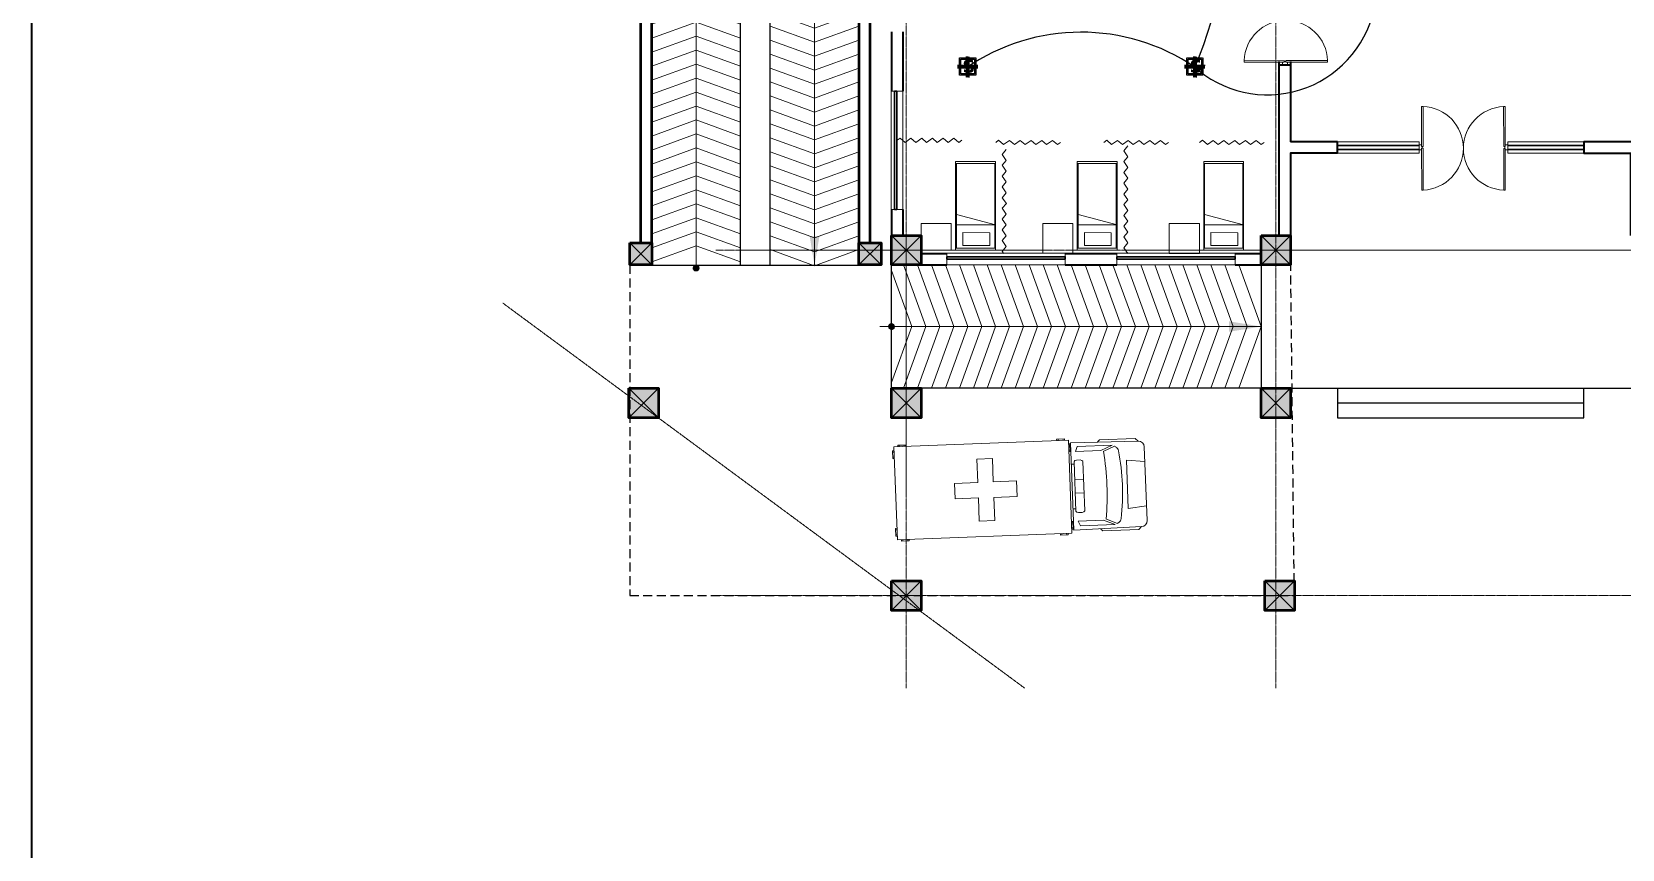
# Model space of a CAD drawing. Header units: millimetres. Extents: x 2402294 to 3337895, y 3394997 to 3969149.
# Drawn here: x 2419715 to 2451989, y 3664041 to 3680624 of the extents above; entities that cross this region are included whole.
import ezdxf

# ---------------------------------------------------------------- set-up
doc = ezdxf.new("R2010")
doc.units = ezdxf.units.MM
doc.header["$MEASUREMENT"] = 0
doc.linetypes.add('CENTER', pattern=[2, 1.25, -0.25, 0.25, -0.25])
doc.linetypes.add('DASHED', pattern=[0.75, 0.5, -0.25])
for name, color, linetype, lineweight in [('0newfurnture', 30, 'Continuous', 15), ('centreline', 52, 'CENTER', 5), ('Column-0.5', 14, 'Continuous', 50), ('Dimension- 0.15', 114, 'Continuous', 15), ('door', 41, 'Continuous', 5), ('Door Opening-0.09', 253, 'Continuous', 9), ('Furniture Hospital-0.09', 44, 'Continuous', 9), ('Hatch', 9, 'Continuous', 9), ('hatch-1', 53, 'Continuous', 15), ('Sill Level', 140, 'Continuous', 20), ('stairs', 6, 'Continuous', 25), ('WALL 0.2', 7, 'Continuous', 20), ('wall 0.4', 7, 'Continuous', 40), ('Wall-0.5', 7, 'Continuous', 50), ('WINDOW', 152, 'Continuous', 30), ('Windows Plan', 152, 'Continuous', 35)]:
    doc.layers.add(name, color=color, linetype=linetype, lineweight=lineweight)
doc.layers.add('conduit for speaker', color=100, linetype='Continuous')
doc.layers.add('Speaker', color=200, linetype='CENTER')
doc.styles.add('5P2', font='verdana.ttf', dxfattribs={"height": 500})
doc.styles.get("Standard").update_dxf_attribs({"font": 'arial.ttf'})
doc.linetypes.add('ZIGZAG', pattern='A,0.0001,-0.2,[131,ltypeshp.shx,S=0.2,R=0,X=-0.2,Y=0],-0.4,[131,ltypeshp.shx,S=0.2,R=180,X=0.2,Y=0],-0.2', length=0.8001)
doc.dimstyles.get("Standard").update_dxf_attribs({"dimtxt": 500, "dimasz": 100, "dimexe": 100, "dimexo": 200, "dimgap": 0.09, "dimtad": 0, "dimtoh": 1, "dimdec": 0, "dimzin": 0, "dimdsep": 46, "dimtxsty": 'Standard', "dimblk": 'DOT', "dimcen": 0, "dimclrd": 256, "dimclre": 256, "dimclrt": 256, "dimadec": 0, "dimazin": 0, "dimtfac": 1, "dimtdec": 0, "dimtofl": 0, "dimtmove": 0, "dimatfit": 3, "dimfxl": 1, "dimtolj": 1, "dimtzin": 0, "dimlwd": -1, "dimlwe": -1, "dimarcsym": 1})

# ---------------------------------------------------------------- blocks, each defined once
blk = doc.blocks.new('A$C01AF3ADE')
at = {"layer": 'Furniture Hospital-0.09'}
for p, q in [((135, 990), (55, 990)), ((55, 990), (55, 975)), ((70, 990), (70, 975)), ((120, 975), (120, 990)), ((135, 975), (135, 990)), ((1695, 975), (1695, 990)), ((1695, 990), (1775, 990)), ((1710, 975), (1710, 990)), ((1760, 990), (1760, 975)), ((1775, 990), (1775, 975)), ((0, 935), (0, 855)), ((15, 935), (0, 935)), ((15, 920), (0, 920)), ((0, 870), (15, 870)), ((0, 855), (15, 855)), ((15, 975), (1815, 975)), ((15, 15), (15, 975)), ((1815, 975), (1815, 15)), ((1815, 935), (1830, 935)), ((1815, 920), (1830, 920)), ((1830, 870), (1815, 870)), ((1830, 855), (1815, 855)), ((1830, 935), (1830, 855)), ((1835, 945), (2536, 936)), ((1835, 45), (1835, 945)), ((1885, 855), (1905, 905)), ((2145, 855), (1885, 855)), ((1905, 905), (2265, 905)), ((2115, 945), (2135, 965)), ((2135, 965), (2505, 965)), ((2265, 905), (2145, 855)), ((2175, 845), (2288, 893)), ((2285, 895), (2301, 885)), ((2505, 965), (2534, 936)), ((2595, 876), (2595, 114)), ((865, 815), (1025, 815)), ((865, 575), (865, 815)), ((1025, 815), (1025, 575)), ((1835, 725), (1865, 725)), ((1865, 751), (1875, 761)), ((1865, 750), (1865, 240)), ((1875, 761), (1890, 766)), ((1890, 766), (1930, 766)), ((1945, 761), (1930, 766)), ((1955, 751), (1945, 761)), ((1955, 750), (1955, 240)), ((2405, 745), (2595, 725)), ((2405, 745), (2405, 245)), ((625, 575), (865, 575)), ((625, 415), (625, 575)), ((1025, 575), (1265, 575)), ((1265, 575), (1265, 415)), ((1955, 565), (1865, 565)), ((865, 415), (625, 415)), ((865, 175), (865, 415)), ((1025, 415), (1025, 175)), ((1265, 415), (1025, 415)), ((1955, 425), (1865, 425)), ((1025, 175), (865, 175)), ((1835, 265), (1865, 265)), ((1865, 240), (1875, 230)), ((1875, 230), (1890, 225)), ((1890, 225), (1930, 225)), ((1945, 230), (1930, 225)), ((1955, 240), (1945, 230)), ((2405, 245), (2595, 265)), ((0, 135), (15, 135)), ((0, 55), (0, 135)), ((0, 120), (15, 120)), ((15, 70), (0, 70)), ((15, 55), (0, 55)), ((1815, 15), (15, 15)), ((55, 0), (55, 15)), ((135, 0), (55, 0)), ((70, 0), (70, 15)), ((120, 15), (120, 0)), ((135, 15), (135, 0)), ((1695, 15), (1695, 0)), ((1695, 0), (1775, 0)), ((1710, 15), (1710, 0)), ((1760, 0), (1760, 15)), ((1775, 0), (1775, 15)), ((1830, 135), (1815, 135)), ((1830, 120), (1815, 120)), ((1815, 70), (1830, 70)), ((1815, 55), (1830, 55)), ((1830, 55), (1830, 135)), ((1835, 45), (2536, 54)), ((1885, 135), (1905, 85)), ((2145, 135), (1885, 135)), ((1905, 85), (2265, 85)), ((2115, 45), (2135, 25)), ((2135, 25), (2505, 25)), ((2265, 85), (2145, 135)), ((2175, 145), (2288, 97)), ((2285, 95), (2301, 105)), ((2505, 25), (2534, 54))]:
    blk.add_line(p, q, dxfattribs=at)
for centre, radius, start, end in [((-878, 495), 3072, 353.459, 6.541), ((2269, 834), 60, 10.7953, 57.5288), ((103, 495), 2252, 351.0441, 8.9559), ((2535, 876), 60, 0, 89.2462), ((2269, 156), 60, 302.4712, 349.2047), ((2535, 114), 60, 270.7538, 0)]:
    blk.add_arc(centre, radius, start, end, dxfattribs=at)
blk = doc.blocks.new('BED')
at = {"layer": 'Furniture Hospital-0.09'}
for p, q in [((-2.12, 0.475), (-2.12, -0.475)), ((-2.12, -0.475), (-2.12, 0.475)), ((-0.008, 0.475), (-2.12, 0.475)), ((-2.07, 0.475), (-2.07, -0.475)), ((-0.058, 0.455), (-2.07, 0.455)), ((-0.855, -0.455), (-0.61, 0.475)), ((-0.61, 0.475), (-0.61, -0.455)), ((-0.058, -0.475), (-0.058, 0.475)), ((-0.008, -0.475), (-0.008, 0.475)), ((-0.425, 0.336), (-0.426, -0.303)), ((-0.425, 0.336), (-0.121, 0.336)), ((-0.121, -0.303), (-0.121, 0.336)), ((-0.426, -0.303), (-0.121, -0.303)), ((-2.12, -0.475), (-0.008, -0.475)), ((-2.07, -0.455), (-0.058, -0.455))]:
    blk.add_line(p, q, dxfattribs=at)
blk = doc.blocks.new('MAIN DOOR')
at = {"layer": 'door', "ltscale": 1000}
for points in [[(2313.5, 188.5), (2347.4, 188.5), (2347.4, 187.3), (2313.5, 187.3)], [(2381.3, 188.5), (2348.9, 188.5), (2348.9, 187.3), (2381.3, 187.3)]]:
    blk.add_lwpolyline(points, close=True, dxfattribs=at)
for points in [[(2346.1, 190.6), (2346.1, 188.5)], [(2348.9, 188.1), (2347.4, 188.1), (2347.4, 188.5), (2346.1, 188.5), (2346.1, 190.6), (2350.2, 190.6)], [(2347.4, 188.1), (2348.9, 188.1), (2348.9, 188.5), (2350.2, 188.5), (2350.2, 190.6), (2346.1, 190.6)], [(2350.2, 190.6), (2350.2, 188.5)], [(2313.4, 120.7), (2347.3, 120.7), (2347.3, 121.9), (2313.4, 121.9), (2313.4, 120.7)], [(2348.8, 121.1), (2347.3, 121.1), (2347.3, 120.7), (2346, 120.7), (2346, 118.6), (2350.1, 118.6)], [(2347.3, 121.1), (2348.8, 121.1), (2348.8, 120.7), (2350.1, 120.7), (2350.1, 118.6), (2346, 118.6)], [(2346, 118.6), (2346, 120.7)], [(2381.3, 120.7), (2348.8, 120.7), (2348.8, 121.9), (2381.3, 121.9), (2381.3, 120.7)], [(2350.1, 118.6), (2350.1, 120.7)]]:
    blk.add_lwpolyline(points, dxfattribs=at)
at = {"layer": 'Door Opening-0.09', "ltscale": 1000}
for centre, start, end in [((2347.4, 188.5), 182.1168, 357.8826), ((2347.3, 120.7), 2.1167, 177.8826)]:
    blk.add_arc(centre, 33.9, start, end, dxfattribs=at)
at = {"layer": 'WINDOW', "ltscale": 5}
blk.add_line((2350.1, 190.6), (2350.1, 190.6), dxfattribs=at)
blk = doc.blocks.new('_Dot')
at = {"color": 0, "linetype": 'ByBlock', "lineweight": -2}
blk.add_line((-0.5, 0), (-1, 0), dxfattribs=at)
at = {"color": 0, "linetype": 'ByBlock', "lineweight": -3, "const_width": 0.5}
blk.add_lwpolyline([(-0.25, 0, 1), (0.25, 0, 1)], format="xyb", close=True, dxfattribs=at)
blk = doc.blocks.new('2ft column')
at = {"layer": 'Hatch', "ltscale": 5}
h = blk.add_hatch(color=256, dxfattribs=at)
h.dxf.hatch_style = 1
h.paths.add_polyline_path([(2207385, 4176559), (2207985, 4176559), (2207985, 4175959), (2207385, 4175959)])
at = {"layer": 'Column-0.5', "ltscale": 5}
blk.add_lwpolyline([(2207385, 4176559), (2207985, 4176559), (2207985, 4175959), (2207385, 4175959)], close=True, dxfattribs=at)
at = {"layer": 'Defpoints', "ltscale": 5}
for points in [[(2207985, 4176559), (2207385, 4175959)], [(2207985, 4175959), (2207385, 4176559)]]:
    blk.add_lwpolyline(points, dxfattribs=at)
blk = doc.blocks.new('main grid')
at = {"layer": 'centreline', "ltscale": 5}
for p, q in [((2518911, 4018930), (2518911, 3987284)), ((2526411, 4018930), (2526411, 3987284)), ((2559388, 3996172), (2515045, 3996172)), ((2559988, 3996172), (2515645, 3996172)), ((2533911, 3989164), (2515100, 3989164))]:
    blk.add_line(p, q, dxfattribs=at)
blk.add_lwpolyline([(2510725, 3995097), (2521316, 3987284)], dxfattribs=at)
at = {"layer": 'Hatch'}
for p in [(311226, -180087), (318726, -180087), (305895, -183187), (311226, -183187), (318726, -183187), (311226, -187095), (318801, -187095)]:
    blk.add_blockref('2ft column', p, dxfattribs=at)
blk = doc.blocks.new('w1')
at = {"layer": 'Sill Level'}
blk.add_lwpolyline([(2460641, 3827503), (2460641, 3825103), (2460401, 3825103), (2460401, 3827503)], close=True, dxfattribs=at)
at = {"layer": 'Windows Plan'}
blk.add_lwpolyline([(2460521, 3825103), (2460521, 3827503), (2460473, 3827503), (2460473, 3825103)], close=True, dxfattribs=at)
blk = doc.blocks.new('Speaker')
at = {"layer": 'Speaker', "ltscale": 3}
for p, q in [((1442033, -1133785), (1442033, -1133948)), ((1442043, -1133785), (1442043, -1133948)), ((1442053, -1133786), (1442053, -1133948)), ((1441963, -1133872), (1442122, -1133872)), ((1441964, -1133852), (1442124, -1133852)), ((1441964, -1133862), (1442123, -1133862))]:
    blk.add_line(p, q, dxfattribs=at)
for points in [[(1441981, -1133795), (1442106, -1133795), (1442106, -1133929), (1441981, -1133929)], [(1441991, -1133805), (1442096, -1133805), (1442096, -1133919), (1441991, -1133919)]]:
    blk.add_lwpolyline(points, close=True, dxfattribs=at)
at = {"layer": 'Speaker', "ltscale": 3, "insert": (1442003, -1133810), "char_height": 99.94, "width": 119.93, "attachment_point": 1, "style": '5P2'}
blk.add_mtext('{\\fVerdana|b1|i0|c0|p34;S}', dxfattribs=at)
blk = doc.blocks.new('RAMP23')
at = {"layer": 'Dimension- 0.15', "ltscale": 5}
h = blk.add_hatch(dxfattribs=at)
h.set_pattern_fill('ANSI31', color=256, scale=25.555556, angle=90)
h.set_pattern_definition([(135, (1623697.9227, 1877740.101), (-2.258813329, -2.258813329), [])])
h.paths.add_polyline_path([(2418321, 3996255), (2418380, 3996255), (2418380, 3996196, -0.414214)])
h.paths.add_polyline_path([(2418321, 3996255, -0.414214), (2418380, 3996314), (2418380, 3996255)])
h.paths.add_polyline_path([(2418380, 3996255), (2418380, 3996314, -0.414214), (2418439, 3996255)])
h.paths.add_polyline_path([(2418380, 3996196), (2418380, 3996255), (2418439, 3996255, -0.414214)])
blk.add_lwpolyline([(2418984, 4012016), (2418984, 4013523), (2420784, 4013523), (2420784, 4012700)], dxfattribs=at)
blk.add_circle((2418380, 3996255), 59.1, dxfattribs=at)
at = {"layer": 'hatch-1', "color": 4, "lineweight": 0, "ltscale": 5}
for points in [[(2417484, 4012256), (2418384, 4012583), (2419284, 4012256)], [(2417484, 4011973), (2418384, 4012299), (2419284, 4011973)], [(2419884, 4012503), (2420784, 4012177), (2421684, 4012503)], [(2420447, 4012583), (2420784, 4012460), (2421122, 4012583)], [(2417484, 4011689), (2418384, 4012016), (2419284, 4011689)], [(2419884, 4012220), (2420784, 4011893), (2421684, 4012220)], [(2417484, 4011406), (2418384, 4011732), (2419284, 4011406)], [(2419782, 4011938), (2420784, 4011574), (2421787, 4011938)], [(2419884, 4011936), (2420784, 4011610), (2421684, 4011936)], [(2419884, 4011653), (2420784, 4011326), (2421684, 4011653)], [(2417484, 4011122), (2418384, 4011449), (2419284, 4011122)], [(2419884, 4011369), (2420784, 4011043), (2421684, 4011369)], [(2417484, 4010839), (2418384, 4011165), (2419284, 4010839)], [(2419884, 4011086), (2420784, 4010759), (2421684, 4011086)], [(2417484, 4010555), (2418384, 4010882), (2419284, 4010555)], [(2419884, 4010802), (2420784, 4010476), (2421684, 4010802)], [(2417484, 4010272), (2418384, 4010598), (2419284, 4010272)], [(2419884, 4010519), (2420784, 4010192), (2421684, 4010519)], [(2417484, 4009988), (2418384, 4010315), (2419284, 4009988)], [(2419884, 4010235), (2420784, 4009909), (2421684, 4010235)], [(2417484, 4009705), (2418384, 4010031), (2419284, 4009705)], [(2417484, 4009421), (2418384, 4009748), (2419284, 4009421)], [(2419884, 4009952), (2420784, 4009625), (2421684, 4009952)], [(2417484, 4009138), (2418384, 4009464), (2419284, 4009138)], [(2419884, 4009668), (2420784, 4009342), (2421684, 4009668)], [(2417484, 4008854), (2418384, 4009181), (2419284, 4008854)], [(2419884, 4009385), (2420784, 4009058), (2421684, 4009385)], [(2419884, 4009101), (2420784, 4008775), (2421684, 4009101)], [(2417484, 4008571), (2418384, 4008897), (2419284, 4008571)], [(2419884, 4008818), (2420784, 4008491), (2421684, 4008818)], [(2417484, 4008287), (2418384, 4008614), (2419284, 4008287)], [(2419884, 4008534), (2420784, 4008208), (2421684, 4008534)], [(2417484, 4008004), (2418384, 4008330), (2419284, 4008004)], [(2419884, 4008251), (2420784, 4007924), (2421684, 4008251)], [(2417484, 4007721), (2418384, 4008047), (2419284, 4007721)], [(2419884, 4007967), (2420784, 4007641), (2421684, 4007967)], [(2417484, 4007437), (2418384, 4007763), (2419284, 4007437)], [(2417484, 4007154), (2418384, 4007480), (2419284, 4007154)], [(2419884, 4007684), (2420784, 4007357), (2421684, 4007684)], [(2417484, 4006870), (2418384, 4007196), (2419284, 4006870)], [(2419884, 4007400), (2420784, 4007074), (2421684, 4007400)], [(2417484, 4006587), (2418384, 4006913), (2419284, 4006587)], [(2419884, 4007117), (2420784, 4006791), (2421684, 4007117)], [(2419884, 4006833), (2420784, 4006507), (2421684, 4006833)], [(2417484, 4006303), (2418384, 4006629), (2419284, 4006303)], [(2419884, 4006550), (2420784, 4006224), (2421684, 4006550)], [(2417484, 4006020), (2418384, 4006346), (2419284, 4006020)], [(2419884, 4006266), (2420784, 4005940), (2421684, 4006266)], [(2417484, 4005736), (2418384, 4006062), (2419284, 4005736)], [(2419884, 4005983), (2420784, 4005657), (2421684, 4005983)], [(2417484, 4005453), (2418384, 4005779), (2419284, 4005453)], [(2419884, 4005699), (2420784, 4005373), (2421684, 4005699)], [(2417484, 4005169), (2418384, 4005495), (2419284, 4005169)], [(2417484, 4004886), (2418384, 4005212), (2419284, 4004886)], [(2419884, 4005416), (2420784, 4005090), (2421684, 4005416)], [(2417484, 4004602), (2418384, 4004928), (2419284, 4004602)], [(2419884, 4005132), (2420784, 4004806), (2421684, 4005132)], [(2417484, 4004319), (2418384, 4004645), (2419284, 4004319)], [(2419884, 4004849), (2420784, 4004523), (2421684, 4004849)], [(2419884, 4004565), (2420784, 4004239), (2421684, 4004565)], [(2417484, 4004035), (2418384, 4004361), (2419284, 4004035)], [(2419884, 4004282), (2420784, 4003956), (2421684, 4004282)], [(2417484, 4003752), (2418384, 4004078), (2419284, 4003752)], [(2417484, 4003752), (2418384, 4004078), (2419284, 4003752)], [(2419884, 4003998), (2420784, 4003672), (2421684, 4003998)], [(2417484, 4003468), (2418384, 4003794), (2419284, 4003468)], [(2419884, 4003715), (2420784, 4003389), (2421684, 4003715)], [(2417484, 4003185), (2418384, 4003511), (2419284, 4003185)], [(2419884, 4003431), (2420784, 4003105), (2421684, 4003431)], [(2417484, 4002901), (2418384, 4003228), (2419284, 4002901)], [(2417484, 4002618), (2418384, 4002944), (2419284, 4002618)], [(2419884, 4003148), (2420784, 4002822), (2421684, 4003148)], [(2417484, 4002334), (2418384, 4002661), (2419284, 4002334)], [(2419884, 4002864), (2420784, 4002538), (2421684, 4002864)], [(2417484, 4002051), (2418384, 4002377), (2419284, 4002051)], [(2419884, 4002581), (2420784, 4002255), (2421684, 4002581)], [(2419884, 4002298), (2420784, 4001971), (2421684, 4002298)], [(2417484, 4001767), (2418384, 4002094), (2419284, 4001767)], [(2419884, 4002014), (2420784, 4001688), (2421684, 4002014)], [(2417484, 4001484), (2418384, 4001810), (2419284, 4001484)], [(2419884, 4001731), (2420784, 4001404), (2421684, 4001731)], [(2417484, 4001200), (2418384, 4001527), (2419284, 4001200)], [(2419884, 4001447), (2420784, 4001121), (2421684, 4001447)], [(2417484, 4000917), (2418384, 4001243), (2419284, 4000917)], [(2419884, 4001164), (2420784, 4000837), (2421684, 4001164)], [(2417484, 4000633), (2418384, 4000960), (2419284, 4000633)], [(2419884, 4000880), (2420784, 4000554), (2421684, 4000880)], [(2417484, 4000350), (2418384, 4000676), (2419284, 4000350)], [(2417484, 4000066), (2418384, 4000393), (2419284, 4000066)], [(2419884, 4000597), (2420784, 4000270), (2421684, 4000597)], [(2417484, 3999783), (2418384, 4000109), (2419284, 3999783)], [(2419884, 4000313), (2420784, 3999987), (2421684, 4000313)], [(2417484, 3999499), (2418384, 3999826), (2419284, 3999499)], [(2419884, 4000030), (2420784, 3999703), (2421684, 4000030)], [(2419884, 3999746), (2420784, 3999420), (2421684, 3999746)], [(2417484, 3999216), (2418384, 3999542), (2419284, 3999216)], [(2419884, 3999463), (2420784, 3999136), (2421684, 3999463)], [(2417484, 3998932), (2418384, 3999259), (2419284, 3998932)], [(2419884, 3999179), (2420784, 3998853), (2421684, 3999179)], [(2417484, 3998649), (2418384, 3998975), (2419284, 3998649)], [(2419884, 3998896), (2420784, 3998569), (2421684, 3998896)], [(2417484, 3998365), (2418384, 3998692), (2419284, 3998365)], [(2419884, 3998612), (2420784, 3998286), (2421684, 3998612)], [(2417484, 3998082), (2418384, 3998408), (2419284, 3998082)], [(2417484, 3997798), (2418384, 3998125), (2419284, 3997798)], [(2419884, 3998329), (2420784, 3998002), (2421684, 3998329)], [(2417484, 3997515), (2418384, 3997841), (2419284, 3997515)], [(2419884, 3998045), (2420784, 3997719), (2421684, 3998045)], [(2417484, 3997231), (2418384, 3997558), (2419284, 3997231)], [(2419884, 3997762), (2420784, 3997435), (2421684, 3997762)], [(2419884, 3997478), (2420784, 3997152), (2421684, 3997478)], [(2417484, 3996948), (2418384, 3997274), (2419284, 3996948)], [(2419884, 3997195), (2420784, 3996868), (2421684, 3997195)], [(2417484, 3996664), (2418384, 3996991), (2419284, 3996664)], [(2419884, 3996911), (2420784, 3996585), (2421684, 3996911)], [(2417484, 3996381), (2418384, 3996707), (2419284, 3996381)], [(2417484, 3996381), (2418384, 3996707), (2419284, 3996381)], [(2419884, 3996628), (2420784, 3996301), (2421684, 3996628)]]:
    blk.add_lwpolyline(points, dxfattribs=at)
at = {"layer": 'stairs', "ltscale": 5}
for points in [[(2417484, 4012583), (2421684, 4012583)], [(2419284, 3996313), (2419284, 4012583)], [(2419884, 3996313), (2419884, 4012583)], [(2417484, 3996313), (2421684, 3996313)]]:
    blk.add_lwpolyline(points, dxfattribs=at)
at = {"layer": 'WALL 0.2', "ltscale": 5}
for points in [[(2417484, 4014613), (2421684, 4014613)], [(2417484, 4014383), (2421684, 4014383)]]:
    blk.add_lwpolyline(points, dxfattribs=at)
at = {"layer": 'Wall-0.5', "ltscale": 5}
for points in [[(2417254, 3996768), (2417484, 3996768), (2417484, 4014613), (2417254, 4014613)], [(2421684, 3996768), (2421914, 3996768), (2421914, 4014613), (2421684, 4014613)]]:
    blk.add_lwpolyline(points, close=True, dxfattribs=at)
at = {"layer": 'Hatch', "xscale": 0.75, "yscale": 0.75, "zscale": 0.75}
for p in [(761496, 880614), (766146, 880614), (761496, 873271), (766146, 873271), (761496, 864349), (766146, 864349)]:
    blk.add_blockref('2ft column', p, dxfattribs=at)
at = {"layer": 'Dimension- 0.15', "ltscale": 5}
for points, override in [([(2420784, 3996301), (2420784, 4012700)], {"dimasz": 600, "dimfxl": 500, "dimfxlon": 1}), ([(2418384, 4012016), (2418380, 3996313)], {"dimasz": 600, "dimgap": 0.09, "dimtad": 0, "dimfxl": 500, "dimfxlon": 1})]:
    blk.add_leader(points, dimstyle='Standard', override=override, dxfattribs=at)
blk = doc.blocks.new('TSK')
at = {"layer": 'Dimension- 0.15', "ltscale": 5}
blk.add_lwpolyline([(2428774, 3988106), (2428774, 3981360)], dxfattribs=at)
at = {"layer": 'hatch-1', "color": 4, "lineweight": 0, "ltscale": 5}
for points in [[(2427524, 3988644), (2428774, 3989097), (2430024, 3988644)], [(2427524, 3988360), (2428774, 3988814), (2430024, 3988360)], [(2427524, 3988077), (2428774, 3988530), (2430024, 3988077)], [(2427524, 3987793), (2428774, 3988247), (2430024, 3987793)], [(2427524, 3987510), (2428774, 3987963), (2430024, 3987510)], [(2427524, 3987226), (2428774, 3987680), (2430024, 3987226)], [(2427524, 3986943), (2428774, 3987396), (2430024, 3986943)], [(2427524, 3986659), (2428774, 3987113), (2430024, 3986659)], [(2427524, 3986376), (2428774, 3986829), (2430024, 3986376)], [(2427524, 3986092), (2428774, 3986546), (2430024, 3986092)], [(2427524, 3985809), (2428774, 3986262), (2430024, 3985809)], [(2427524, 3985525), (2428774, 3985979), (2430024, 3985525)], [(2427524, 3985242), (2428774, 3985695), (2430024, 3985242)], [(2427524, 3984959), (2428774, 3985412), (2430024, 3984959)], [(2427524, 3984675), (2428774, 3985128), (2430024, 3984675)], [(2427524, 3984392), (2428774, 3984845), (2430024, 3984392)], [(2427524, 3984108), (2428774, 3984561), (2430024, 3984108)], [(2427524, 3983825), (2428774, 3984278), (2430024, 3983825)], [(2427524, 3983541), (2428774, 3983994), (2430024, 3983541)], [(2427524, 3983258), (2428774, 3983711), (2430024, 3983258)], [(2427524, 3982974), (2428774, 3983427), (2430024, 3982974)], [(2427524, 3982691), (2428774, 3983144), (2430024, 3982691)], [(2427524, 3982407), (2428774, 3982860), (2430024, 3982407)], [(2427524, 3982124), (2428774, 3982577), (2430024, 3982124)], [(2427524, 3981840), (2428774, 3982293), (2430024, 3981840)], [(2427636, 3981597), (2428774, 3982010), (2429912, 3981597)]]:
    blk.add_lwpolyline(points, dxfattribs=at)
at = {"layer": 'Dimension- 0.15', "ltscale": 5}
blk.add_leader([(2428774, 3989097), (2428774, 3981360)], dimstyle='Standard', override={"dimasz": 650, "dimgap": 0.09, "dimtad": 0, "dimfxl": 500, "dimfxlon": 1}, dxfattribs=at)

msp = doc.modelspace()

# ---------------------------------------------------------------- hatches: boundary and pattern name
at = {"layer": 'Dimension- 0.15', "ltscale": 5}
h = msp.add_hatch(dxfattribs=at)
h.set_pattern_fill('ANSI31', color=256, scale=25.555556)
h.set_pattern_definition([(45, (318645.8875, 4469854.1576), (-2.258813329, 2.258813329), [])])
h.paths.add_polyline_path([(2437161, 3674585.2), (2437161, 3674644.3), (2437101.9, 3674644.3, 0.4142136)])
h.paths.add_polyline_path([(2437161, 3674585.2, 0.4142136), (2437220.2, 3674644.3), (2437161, 3674644.3)])
h.paths.add_polyline_path([(2437161, 3674644.3), (2437220.2, 3674644.3, 0.4142136), (2437161, 3674703.4)])
h.paths.add_polyline_path([(2437101.9, 3674644.3), (2437161, 3674644.3), (2437161, 3674703.4, 0.4142136)])

# ---------------------------------------------------------------- linework, layer by layer
at = {"layer": 'centreline', "ltscale": 5}
for p, q in [((2437461, 3676494.3), (2437461, 3671321.6)), ((2440228.9, 3676194.3), (2434194.8, 3676194.3)), ((2441740.1, 3676194.3), (2440842.2, 3676194.3)), ((2484429.1, 3676194.3), (2441909.5, 3676194.3))]:
    msp.add_line(p, q, dxfattribs=at)
at = {"layer": 'conduit for speaker', "ltscale": 5}
for centre, radius, start, end in [((2436987, 3682696.2), 6915.3, 336.23383, 8.51645), ((2444787.1, 3681564), 2218.6, 227.55713, 347.11872), ((2441008, 3676496.3), 4120, 55.93409, 124.39913)]:
    msp.add_arc(centre, radius, start, end, dxfattribs=at)
at = {"layer": 'Dimension- 0.15', "ltscale": 5}
msp.add_circle((2437161, 3674644.3), 59.1, dxfattribs=at)
at = {"layer": 'Furniture Hospital-0.09'}
for points in [[(2438286, 3676124.3), (2437761, 3676124.3), (2437761, 3676737.6), (2438374.4, 3676737.6), (2438374.4, 3676194.3)], [(2440228.9, 3676124.3), (2440228.9, 3676737.6), (2440842.2, 3676737.6), (2440842.2, 3676124.3), (2440686, 3676124.3)]]:
    msp.add_lwpolyline(points, dxfattribs=at)
msp.add_lwpolyline([(2442795.6, 3676737.6), (2443409, 3676737.6), (2443409, 3676124.3), (2442795.6, 3676124.3)], close=True, dxfattribs=at)
at = {"layer": 'stairs', "linetype": 'DASHED', "ltscale": 366}
msp.add_lwpolyline([(2431849.8, 3675894.3), (2431849.8, 3669186), (2445336, 3669186), (2445261, 3676009.3)], dxfattribs=at)
at = {"layer": 'stairs', "ltscale": 5}
for points in [[(2444661, 3673394.3), (2437161, 3673394.3), (2437161, 3675894.3)], [(2444661, 3675894.3), (2444661, 3673394.3), (2460411, 3673394.3)], [(2446211, 3673394.3), (2446211, 3672794.3), (2451211, 3672794.3), (2451211, 3673394.3)], [(2446211, 3673094.3), (2451211, 3673094.3)]]:
    msp.add_lwpolyline(points, dxfattribs=at)
at = {"layer": 'WALL 0.2', "ltscale": 5}
for points in [[(2446211, 3678394.3), (2447867, 3678394.3)], [(2447867, 3678394.3), (2447867, 3678164.3)], [(2449667, 3678394.3), (2451211, 3678394.3)], [(2449667, 3678394.3), (2449667, 3678164.3)], [(2446211, 3678164.3), (2447867, 3678164.3)], [(2449667, 3678164.3), (2451211, 3678164.3)]]:
    msp.add_lwpolyline(points, dxfattribs=at)
at = {"layer": 'wall 0.4', "ltscale": 5}
for p, q in [((2445031, 3676494.3), (2445031, 3680022.5)), ((2445031, 3679957), (2445261, 3679957)), ((2445261, 3680022.5), (2445261, 3678394.3)), ((2446211, 3678394.3), (2445261, 3678394.3)), ((2446211, 3678164.3), (2446211, 3678394.3))]:
    msp.add_line(p, q, dxfattribs=at)
msp.add_lwpolyline([(2419715.1, 3708180), (2617775.6, 3708180), (2617775.6, 3629865.1), (2419715.1, 3629865.1)], close=True, dxfattribs=at)
for points in [[(2437161, 3680624.3), (2437161, 3679419.3)], [(2437391, 3680624.3), (2437391, 3679419.3)], [(2452391, 3676494.3), (2452391, 3678394.3), (2451211, 3678394.3), (2451211, 3678164.3), (2452161, 3678164.3), (2452161, 3676494.3)], [(2446211, 3678164.3), (2445261, 3678164.3), (2445261, 3676494.3)], [(2437161, 3677019.3), (2437161, 3676494.3)], [(2437391, 3677019.3), (2437391, 3676494.3)], [(2437761, 3676124.3), (2438286, 3676124.3)], [(2440686, 3676124.3), (2441736, 3676124.3)], [(2444136, 3676124.3), (2444661, 3676124.3)], [(2437761, 3675894.3), (2438286, 3675894.3)], [(2440686, 3675894.3), (2441736, 3675894.3)], [(2444136, 3675894.3), (2444661, 3675894.3)]]:
    msp.add_lwpolyline(points, dxfattribs=at)
at = {"layer": 'WINDOW', "linetype": 'ZIGZAG', "lineweight": 20, "ltscale": 0.5}
for points in [[(2437278.7, 3678424.3), (2437334.5, 3678466.7), (2437435.5, 3678381.7), (2437555.3, 3678464.7), (2437653.9, 3678381.7), (2437773.7, 3678464.7), (2437872.3, 3678381.7), (2437992.1, 3678464.7), (2438090.7, 3678381.7), (2438210.5, 3678464.7), (2438309.1, 3678381.7), (2438428.9, 3678464.7), (2438527.5, 3678381.7), (2438589, 3678424.3)], [(2439278.7, 3678381.7), (2439334.5, 3678424.1), (2439435.5, 3678339.1), (2439555.3, 3678422.1), (2439653.9, 3678339.1), (2439773.7, 3678422.1), (2439872.3, 3678339.1), (2439992.1, 3678422.1), (2440090.7, 3678339.1), (2440210.5, 3678422.1), (2440309.1, 3678339.1), (2440428.9, 3678422.1), (2440527.5, 3678339.1), (2440589, 3678381.7)], [(2441472, 3678381.7), (2441527.9, 3678424.1), (2441628.9, 3678339.1), (2441748.7, 3678422.1), (2441847.3, 3678339.1), (2441967.1, 3678422.1), (2442065.7, 3678339.1), (2442185.5, 3678422.1), (2442284, 3678339.1), (2442403.8, 3678422.1), (2442502.4, 3678339.1), (2442622.2, 3678422.1), (2442720.8, 3678339.1), (2442782.3, 3678381.7)], [(2441958, 3678308.1), (2441875, 3678209.6), (2441958, 3678089.8), (2441875, 3677991.2), (2441958, 3677871.4), (2441875, 3677772.8), (2441958, 3677653), (2441875, 3677554.4), (2441958, 3677434.6), (2441872.9, 3677333.5), (2441960, 3677218.6), (2441875, 3677117.6), (2441958, 3676997.8), (2441875, 3676899.2), (2441958, 3676779.4), (2441875, 3676680.9), (2441958, 3676561.1), (2441875, 3676462.5), (2441958, 3676342.7), (2441875, 3676244.1), (2441958, 3676124.3)], [(2443413.4, 3678381.7), (2443469.3, 3678424.1), (2443570.3, 3678339.1), (2443690.1, 3678422.1), (2443788.7, 3678339.1), (2443908.5, 3678422.1), (2444007, 3678339.1), (2444126.8, 3678422.1), (2444225.4, 3678339.1), (2444345.2, 3678422.1), (2444443.8, 3678339.1), (2444563.6, 3678422.1), (2444662.2, 3678339.1), (2444723.7, 3678381.7)], [(2439490.1, 3678233.7), (2439407.1, 3678135.1), (2439490.1, 3678015.3), (2439407.1, 3677916.7), (2439490.1, 3677796.9), (2439407.1, 3677698.3), (2439490.1, 3677578.5), (2439407.1, 3677480), (2439490.1, 3677360.2), (2439405, 3677259), (2439492.1, 3677144.2), (2439407.1, 3677043.2), (2439490.1, 3676923.4), (2439407.1, 3676824.8), (2439490.1, 3676705), (2439407.1, 3676606.4), (2439490.1, 3676486.6), (2439407.1, 3676388), (2439490.1, 3676268.2), (2439407.1, 3676169.7), (2439438.6, 3676124.3)]]:
    msp.add_lwpolyline(points, dxfattribs=at)
at = {"layer": 'WINDOW', "ltscale": 5}
for points in [[(2446211, 3678319.3), (2447867, 3678319.3)], [(2449667, 3678319.3), (2451211, 3678319.3)], [(2446211, 3678239.3), (2447867, 3678239.3)], [(2449667, 3678239.3), (2451211, 3678239.3)]]:
    msp.add_lwpolyline(points, dxfattribs=at)

# ---------------------------------------------------------------- block references
at = {"layer": '0newfurnture', "ltscale": 5}
msp.add_blockref('main grid', (-81449.7, -319977.6), dxfattribs=at)
at = {"layer": 'Door Opening-0.09', "xscale": 24.99999476371197, "yscale": 24.99999476371197, "zscale": 24.99999476371197}
for p, rotation in [((2503845.3, 3684772.9), 180.049735942377), ((2452682.9, 3619580), 90.04973594237714)]:
    msp.add_blockref('MAIN DOOR', p, dxfattribs=dict(at, rotation=rotation))
at = {"layer": 'Furniture Hospital-0.09', "xscale": 851.8518518849082, "yscale": 851.8518518849082, "zscale": 851.8518518849082, "rotation": 269.9999999999999}
for p in [(2438867.6, 3676187.1), (2441335.5, 3676187.1), (2443902.2, 3676187.1)]:
    msp.add_blockref('BED', p, dxfattribs=at)
at = {"layer": 'Furniture Hospital-0.09', "ltscale": 6, "xscale": 1.967777777777831, "yscale": 1.967777777777831, "zscale": 1.967777777777831, "rotation": 2.243381542928415}
msp.add_blockref('A$C01AF3ADE', (2437255.9, 3670284), dxfattribs=at)
at = {"layer": 'Speaker', "ltscale": 3, "xscale": 2.6, "yscale": 2.6, "zscale": 2.6}
for p in [(-1310606.3, 6627962.2), (-1305996.9, 6627962.2)]:
    msp.add_blockref('Speaker', p, dxfattribs=at)
at = {"layer": 'wall 0.4'}
for name, p in [('RAMP23', (14815.5, -320423.6)), ('w1', (-23250, -148083.6))]:
    msp.add_blockref(name, p, dxfattribs=at)
at = {"layer": 'wall 0.4', "rotation": 270}
for name, p in [('w1', (-1386816.9, 6136535.3)), ('TSK', (-1544436.1, 6103418.3))]:
    msp.add_blockref(name, p, dxfattribs=at)
at = {"layer": 'wall 0.4', "xscale": -1, "rotation": 90}
msp.add_blockref('w1', (6269238.9, 6136535.3), dxfattribs=at)

doc.saveas('drawing.dxf')
